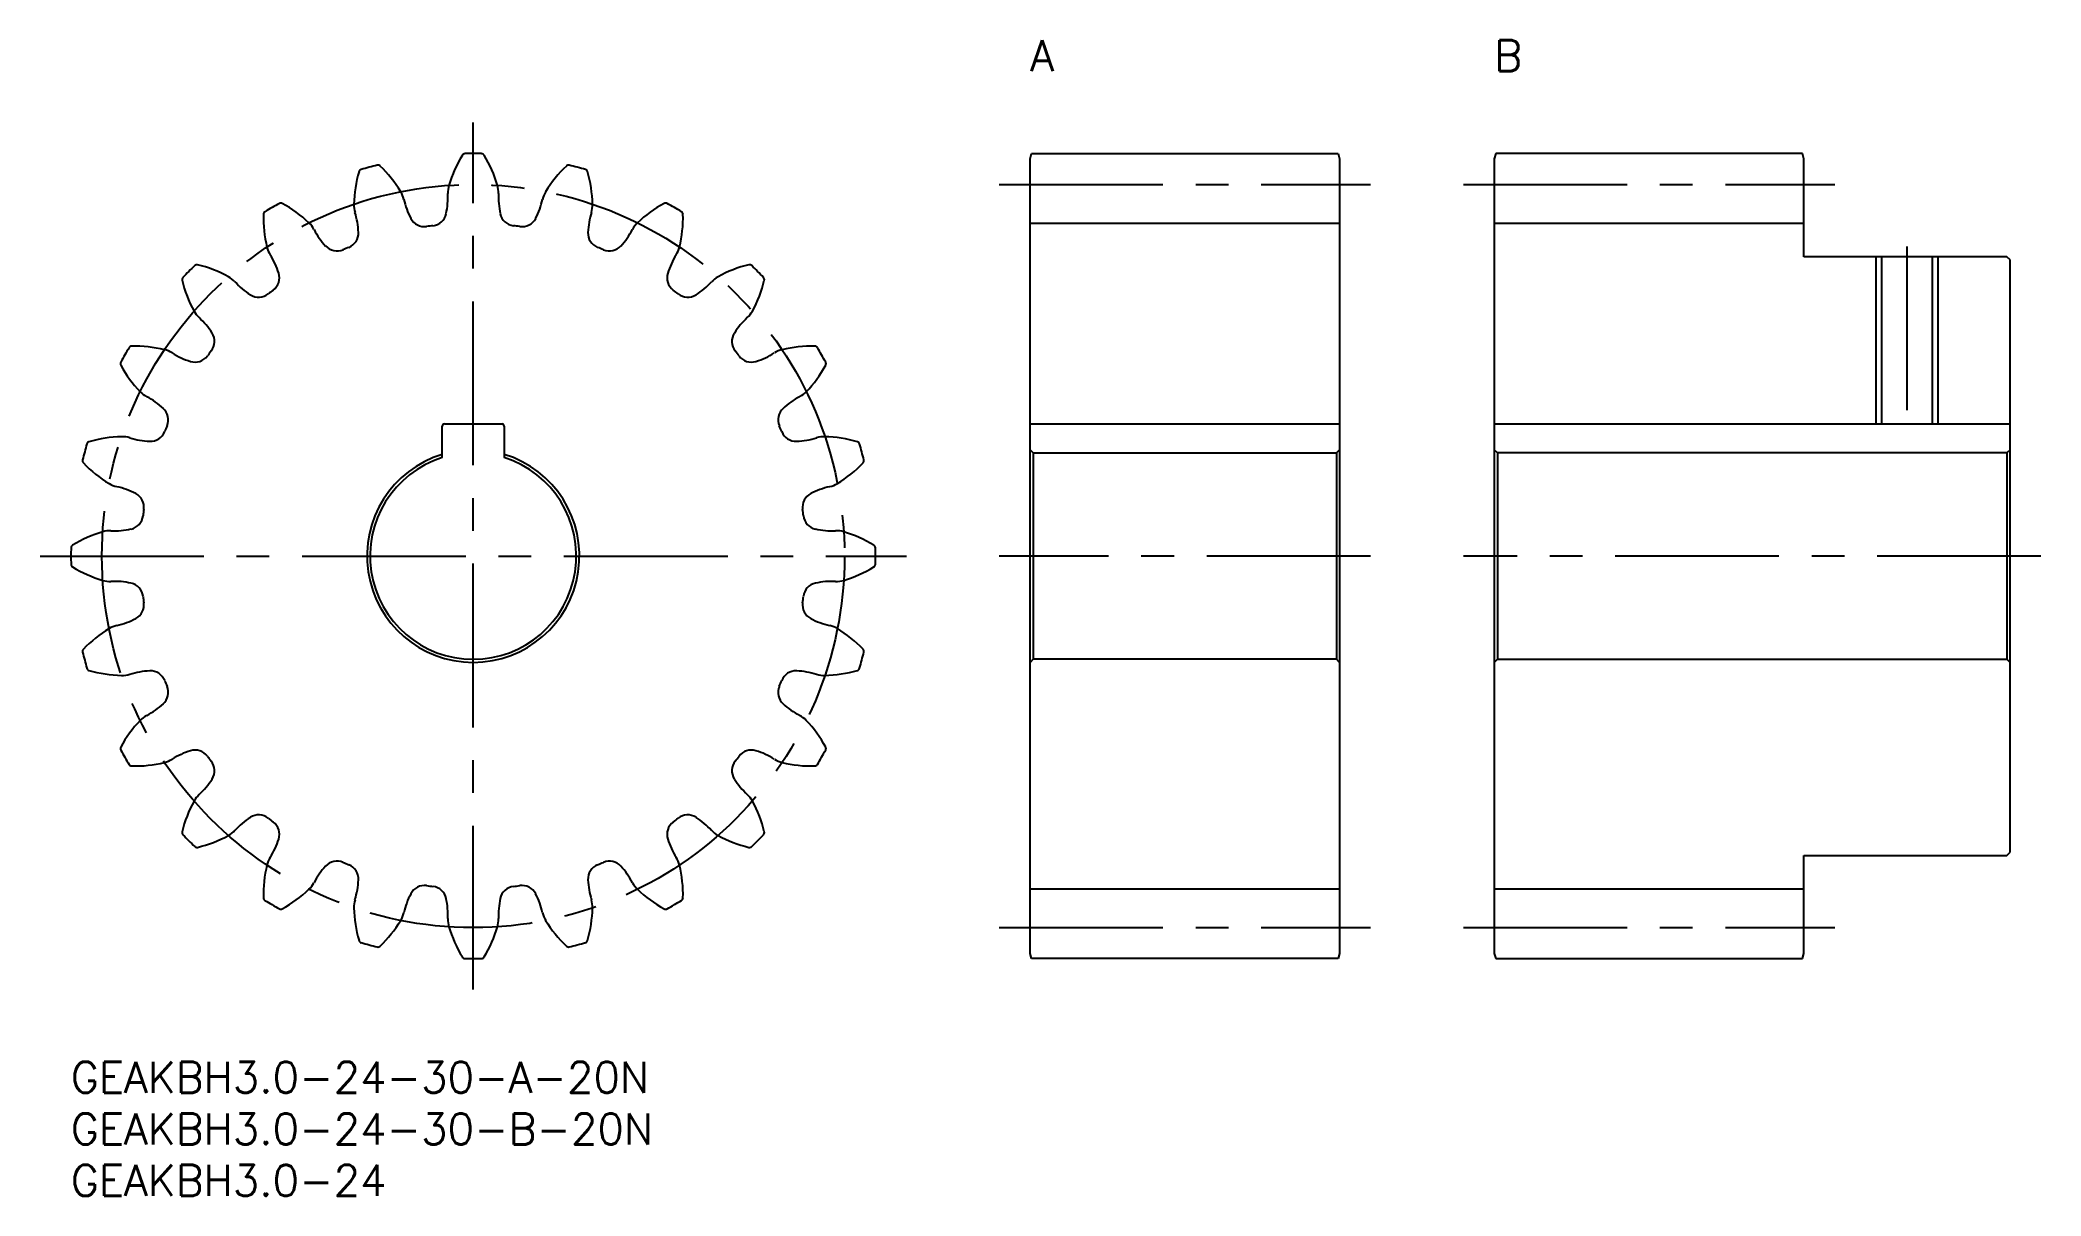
# Model space of a CAD drawing. Extents: x -3 to 191, y -13 to 99.
import ezdxf

# ---------------------------------------------------------------- set-up
doc = ezdxf.new("R2010")
doc.units = 0
doc.header["$LTSCALE"] = 0.5
doc.linetypes.add('CENTER', pattern=[50.8, 31.75, -6.35, 6.35, -6.35])
for name, color, linetype in [('MSM_CENTER', 1, 'CENTER'), ('MSM_CONTINUOUS', 7, 'CONTINUOUS'), ('MSM_NARROW', 5, 'CONTINUOUS'), ('MSM_PART_NUMBER', 7, 'CONTINUOUS')]:
    doc.layers.add(name, color=color, linetype=linetype)
doc.styles.get("Standard").update_dxf_attribs({"font": 'txt.shx', "height": 1, "bigfont": 'bigfont.shx'})

# ---------------------------------------------------------------- blocks, each defined once
blk = doc.blocks.new('*U3')
at = {"layer": 'MSM_PART_NUMBER'}
blk.add_text('GEAKBH3.0-24-30-B-20N', height=3, dxfattribs=at).set_placement((0, -8))
blk = doc.blocks.new('*U4')
at = {"layer": 'MSM_PART_NUMBER'}
blk.add_text('GEAKBH3.0-24-30-A-20N', height=3, dxfattribs=at).set_placement((0, -3))
blk = doc.blocks.new('*U5')
at = {"layer": 'MSM_PART_NUMBER'}
blk.add_text('GEAKBH3.0-24', height=3, dxfattribs=at).set_placement((0, -13))
blk = doc.blocks.new('*U6')
at = {"layer": 'MSM_PART_NUMBER'}
blk.add_text('B', height=3, dxfattribs=at).set_placement((138, 96))
blk = doc.blocks.new('*U7')
at = {"layer": 'MSM_PART_NUMBER'}
blk.add_text('A', height=3, dxfattribs=at).set_placement((93, 96))

msp = doc.modelspace()

# ---------------------------------------------------------------- linework, layer by layer
at = {"layer": 'MSM_CENTER'}
for p, q in [((39, 7), (39, 91)), ((90, 85), (126, 85)), ((135, 85), (171, 85)), ((178, 79), (178, 60.8)), ((-3, 49), (81, 49)), ((126, 49), (90, 49)), ((191, 49), (135, 49)), ((90, 13), (126, 13)), ((135, 13), (171, 13))]:
    msp.add_line(p, q, dxfattribs=at)
msp.add_circle((39, 49), 36, dxfattribs=at)
at = {"layer": 'MSM_CONTINUOUS'}
for p, q in [((93, 87.5), (93.13, 88)), ((93, 10.5), (93, 87.5)), ((93.13, 88), (122.87, 88)), ((122.87, 88), (123, 87.5)), ((123, 87.5), (123, 10.5)), ((138.13, 88), (138, 87.5)), ((138, 87.5), (138, 10.5)), ((167.87, 88), (138.13, 88)), ((168, 87.5), (167.87, 88)), ((168, 78), (168, 87.5)), ((93, 81.25), (123, 81.25)), ((138, 81.25), (168, 81.25)), ((187.7, 78), (168, 78)), ((175.54, 78), (175.54, 61.8)), ((180.46, 78), (180.46, 61.8)), ((188, 77.7), (187.7, 78)), ((188, 20.3), (188, 77.7)), ((36, 58.54), (36, 61.6)), ((36.2, 61.8), (41.8, 61.8)), ((42, 61.6), (42, 58.54)), ((93, 61.8), (123, 61.8)), ((138, 61.8), (188, 61.8)), ((93, 59.3), (93.3, 59)), ((93.3, 59), (93.3, 39)), ((93.3, 59), (122.7, 59)), ((122.7, 59), (123, 59.3)), ((122.7, 59), (122.7, 39)), ((138.3, 59), (138, 59.3)), ((138.3, 59), (138.3, 39)), ((187.7, 59), (138.3, 59)), ((188, 59.3), (187.7, 59)), ((187.7, 59), (187.7, 39)), ((93.3, 39), (93, 38.7)), ((122.7, 39), (93.3, 39)), ((123, 38.7), (122.7, 39)), ((138, 38.7), (138.3, 39)), ((138.3, 39), (187.7, 39)), ((187.7, 39), (188, 38.7)), ((168, 20), (187.7, 20)), ((168, 10.5), (168, 20)), ((187.7, 20), (188, 20.3)), ((93, 16.75), (123, 16.75)), ((138, 16.75), (168, 16.75)), ((93.13, 10), (93, 10.5)), ((122.87, 10), (93.13, 10)), ((123, 10.5), (122.87, 10)), ((138, 10.5), (138.13, 10)), ((138.13, 10), (167.87, 10)), ((167.87, 10), (168, 10.5))]:
    msp.add_line(p, q, dxfattribs=at)
for centre, radius, start, end in [((48.17, 81.56), 12, 148.4225, 163.75), ((38.2, 87.69), 0.3, 91.1867, 148.4225), ((39, 49), 39, 88.8133, 91.1867), ((39.8, 87.69), 0.3, 31.5775, 88.8133), ((29.83, 81.56), 12, 16.25, 31.5775), ((39.43, 82.83), 12, 163.4225, 178.75), ((28.21, 86.17), 0.3, 106.1867, 163.4225), ((39, 49), 39, 103.8132, 106.1867), ((29.76, 86.58), 0.3, 46.5775, 103.8131), ((21.72, 78.08), 12, 31.25, 46.5775), ((56.28, 78.08), 12, 133.4225, 148.75), ((48.24, 86.58), 0.3, 76.1867, 133.4225), ((39, 49), 39, 73.8133, 76.1867), ((49.79, 86.17), 0.3, 16.5775, 73.8133), ((38.57, 82.83), 12, 1.25, 16.5775), ((29.88, 83.04), 2.45, 12.3764, 31.25), ((39.49, 85.14), 7.38, 192.3764, 207.6068), ((29.17, 83.79), 7.38, 347.3932, 2.6236), ((39, 84.24), 2.45, 163.75, 182.6236), ((39, 84.24), 2.45, 357.3764, 16.25), ((48.83, 83.79), 7.38, 177.3764, 192.6068), ((38.51, 85.14), 7.38, 332.3932, 347.6236), ((48.12, 83.04), 2.45, 148.75, 167.6236), ((18.96, 82.11), 0.3, 121.1867, 178.4225), ((30.66, 81.79), 12, 178.4225, 193.75), ((39, 49), 39, 118.8132, 121.1867), ((20.35, 82.91), 0.3, 61.5775, 118.8131), ((14.78, 72.62), 12, 46.25, 61.5775), ((29.88, 83.04), 2.45, 178.75, 197.6236), ((20.5, 80.06), 7.38, 2.3932, 17.6236), ((34.27, 82.42), 1.5, 207.6068, 278.0497), ((34.92, 82.5), 1.5, 276.9503, 347.3932), ((43.08, 82.5), 1.5, 192.6068, 263.0497), ((43.73, 82.42), 1.5, 261.9503, 332.3932), ((57.5, 80.06), 7.38, 162.3764, 177.6068), ((48.12, 83.04), 2.45, 342.3764, 1.25), ((63.22, 72.62), 12, 118.4225, 133.75), ((57.65, 82.91), 0.3, 61.1867, 118.4225), ((39, 49), 39, 58.8133, 61.1867), ((47.34, 81.79), 12, 346.25, 1.5775), ((59.04, 82.11), 0.3, 1.5775, 58.8133), ((21.38, 79.52), 2.45, 27.3764, 46.25), ((30.12, 84.04), 7.38, 207.3764, 222.6068), ((26.38, 80.3), 1.5, 291.9503, 2.3932), ((39, 49), 32.25, 96.9503, 98.0497), ((39, 49), 32.25, 81.9503, 83.0497), ((51.62, 80.3), 1.5, 177.6068, 248.0497), ((47.88, 84.04), 7.38, 317.3932, 332.6236), ((56.62, 79.52), 2.45, 133.75, 152.6236), ((21.38, 79.52), 2.45, 193.75, 212.6236), ((13.1, 74.21), 7.38, 17.3932, 32.6236), ((25.79, 80.06), 1.5, 222.6068, 293.0497), ((39, 49), 32.25, 111.9503, 113.0497), ((39, 49), 32.25, 66.9503, 68.0497), ((52.21, 80.06), 1.5, 246.9503, 317.3932), ((64.9, 74.21), 7.38, 147.3764, 162.6068), ((56.62, 79.52), 2.45, 327.3764, 346.25), ((11.07, 75.79), 0.3, 136.1867, 193.4225), ((22.45, 78.51), 12, 193.4225, 208.75), ((39, 49), 39, 133.8132, 136.1867), ((12.21, 76.93), 0.3, 76.5775, 133.8131), ((9.49, 65.55), 12, 61.25, 76.5775), ((14.08, 73.92), 2.45, 42.3764, 61.25), ((18.71, 75.97), 1.5, 306.9503, 17.3932), ((59.29, 75.97), 1.5, 162.6068, 233.0497), ((63.92, 73.92), 2.45, 118.75, 137.6236), ((68.51, 65.55), 12, 103.4225, 118.75), ((65.79, 76.93), 0.3, 46.1867, 103.4225), ((39, 49), 39, 43.8133, 46.1867), ((55.55, 78.51), 12, 331.25, 346.5775), ((66.93, 75.79), 0.3, 346.5775, 43.8133), ((21.35, 80.55), 7.38, 222.3764, 237.6068), ((18.2, 75.58), 1.5, 237.6068, 308.0497), ((39, 49), 32.25, 126.9503, 128.0497), ((39, 49), 32.25, 51.9503, 53.0497), ((59.8, 75.58), 1.5, 231.9503, 302.3932), ((56.65, 80.55), 7.38, 302.3932, 317.6236), ((14.08, 73.92), 2.45, 208.75, 227.6236), ((7.45, 66.65), 7.38, 32.3932, 47.6236), ((70.55, 66.65), 7.38, 132.3764, 147.6068), ((63.92, 73.92), 2.45, 312.3764, 331.25), ((12.42, 69.8), 1.5, 321.9503, 32.3932), ((65.58, 69.8), 1.5, 147.6068, 218.0497), ((39, 49), 39, 148.8132, 151.1867), ((5.89, 69.04), 0.3, 91.5775, 148.8131), ((6.21, 57.34), 12, 76.25, 91.5775), ((8.48, 66.62), 2.45, 57.3764, 76.25), ((13.79, 74.9), 7.38, 237.3764, 252.6068), ((12.03, 69.29), 1.5, 252.6068, 323.0497), ((39, 49), 32.25, 141.9503, 143.0497), ((39, 49), 32.25, 36.9503, 38.0497), ((65.97, 69.29), 1.5, 216.9503, 287.3932), ((64.21, 74.9), 7.38, 287.3932, 302.6236), ((69.52, 66.62), 2.45, 103.75, 122.6236), ((71.79, 57.34), 12, 88.4225, 103.75), ((72.11, 69.04), 0.3, 31.1867, 88.4225), ((39, 49), 39, 28.8133, 31.1867), ((5.09, 67.65), 0.3, 151.1867, 208.4225), ((15.38, 73.22), 12, 208.4225, 223.75), ((62.62, 73.22), 12, 316.25, 331.5775), ((72.91, 67.65), 0.3, 331.5775, 28.8133), ((8.48, 66.62), 2.45, 223.75, 242.6236), ((3.96, 57.88), 7.38, 47.3932, 62.6236), ((74.04, 57.88), 7.38, 117.3764, 132.6068), ((69.52, 66.62), 2.45, 297.3764, 316.25), ((7.94, 62.21), 1.5, 336.9503, 47.3932), ((70.06, 62.21), 1.5, 132.6068, 203.0497), ((5.17, 48.57), 12, 91.25, 106.5775), ((4.96, 58.12), 2.45, 72.3764, 91.25), ((7.94, 67.5), 7.38, 252.3764, 267.6068), ((7.7, 61.62), 1.5, 267.6068, 338.0497), ((39, 49), 32.25, 156.9503, 158.0497), ((36.2, 61.6), 0.2, 90, 180), ((41.8, 61.6), 0.2, 0, 90), ((39, 49), 32.25, 21.9503, 23.0497), ((70.3, 61.62), 1.5, 201.9503, 272.3932), ((70.06, 67.5), 7.38, 272.3932, 287.6236), ((73.04, 58.12), 2.45, 88.75, 107.6236), ((72.83, 48.57), 12, 73.4225, 88.75), ((1.42, 58.24), 0.3, 166.1867, 223.4225), ((39, 49), 39, 163.8132, 166.1867), ((1.83, 59.79), 0.3, 106.5775, 163.8131), ((39, 49), 10.3, 106.9335, 73.0665), ((39, 49), 10, 107.4576, 72.5424), ((76.17, 59.79), 0.3, 16.1867, 73.4225), ((39, 49), 39, 13.8133, 16.1867), ((76.58, 58.24), 0.3, 316.5775, 13.8133), ((9.92, 66.28), 12, 223.4225, 238.75), ((68.08, 66.28), 12, 301.25, 316.5775), ((4.96, 58.12), 2.45, 238.75, 257.6236), ((2.86, 48.51), 7.38, 62.3932, 77.6236), ((5.58, 53.73), 1.5, 351.9503, 62.3932), ((72.42, 53.73), 1.5, 117.6068, 188.0497), ((75.14, 48.51), 7.38, 102.3764, 117.6068), ((73.04, 58.12), 2.45, 282.3764, 301.25), ((5.5, 53.08), 1.5, 282.6068, 353.0497), ((39, 49), 32.25, 171.9503, 173.0497), ((39, 49), 32.25, 6.9503, 8.0497), ((72.5, 53.08), 1.5, 186.9503, 257.3932), ((6.44, 39.83), 12, 106.25, 121.5775), ((3.76, 49), 2.45, 87.3764, 106.25), ((4.21, 58.83), 7.38, 267.3764, 282.6068), ((73.79, 58.83), 7.38, 257.3932, 272.6236), ((74.24, 49), 2.45, 73.75, 92.6236), ((71.56, 39.83), 12, 58.4225, 73.75), ((39, 49), 39, 178.8132, 181.1867), ((0.31, 49.8), 0.3, 121.5775, 178.8131), ((77.69, 49.8), 0.3, 1.1867, 58.4225), ((39, 49), 39, 358.8133, 1.1867), ((0.31, 48.2), 0.3, 181.1867, 238.4225), ((6.44, 58.17), 12, 238.4225, 253.75), ((3.76, 49), 2.45, 253.75, 272.6236), ((74.24, 49), 2.45, 267.3764, 286.25), ((71.56, 58.17), 12, 286.25, 301.5775), ((77.69, 48.2), 0.3, 301.5775, 358.8133), ((4.21, 39.17), 7.38, 77.3932, 92.6236), ((5.5, 44.92), 1.5, 6.9503, 77.3932), ((39, 49), 32.25, 186.9503, 188.0497), ((39, 49), 32.25, 351.9503, 353.0497), ((72.5, 44.92), 1.5, 102.6068, 173.0497), ((73.79, 39.17), 7.38, 87.3764, 102.6068), ((2.86, 49.49), 7.38, 282.3764, 297.6068), ((5.58, 44.27), 1.5, 297.6068, 8.0497), ((72.42, 44.27), 1.5, 171.9503, 242.3932), ((75.14, 49.49), 7.38, 242.3932, 257.6236), ((9.92, 31.72), 12, 121.25, 136.5775), ((4.96, 39.88), 2.45, 102.3764, 121.25), ((73.04, 39.88), 2.45, 58.75, 77.6236), ((68.08, 31.72), 12, 43.4225, 58.75), ((1.42, 39.76), 0.3, 136.5775, 193.8131), ((39, 49), 39, 193.8132, 196.1867), ((39, 49), 39, 343.8133, 346.1867), ((76.58, 39.76), 0.3, 346.1867, 43.4225), ((1.83, 38.21), 0.3, 196.1867, 253.4225), ((5.17, 49.43), 12, 253.4225, 268.75), ((4.96, 39.88), 2.45, 268.75, 287.6236), ((7.94, 30.5), 7.38, 92.3932, 107.6236), ((7.7, 36.38), 1.5, 21.9503, 92.3932), ((39, 49), 32.25, 201.9503, 203.0497), ((39, 49), 32.25, 336.9503, 338.0497), ((70.3, 36.38), 1.5, 87.6068, 158.0497), ((70.06, 30.5), 7.38, 72.3764, 87.6068), ((73.04, 39.88), 2.45, 252.3764, 271.25), ((72.83, 49.43), 12, 271.25, 286.5775), ((76.17, 38.21), 0.3, 286.5775, 343.8133), ((7.94, 35.79), 1.5, 312.6068, 23.0497), ((70.06, 35.79), 1.5, 156.9503, 227.3932), ((15.38, 24.78), 12, 136.25, 151.5775), ((8.48, 31.38), 2.45, 117.3764, 136.25), ((3.96, 40.12), 7.38, 297.3764, 312.6068), ((74.04, 40.12), 7.38, 227.3932, 242.6236), ((69.52, 31.38), 2.45, 43.75, 62.6236), ((62.62, 24.78), 12, 28.4225, 43.75), ((5.09, 30.35), 0.3, 151.5775, 208.8133), ((39, 49), 39, 208.8133, 211.1867), ((8.48, 31.38), 2.45, 283.75, 302.6236), ((13.79, 23.1), 7.38, 107.3932, 122.6236), ((12.03, 28.71), 1.5, 36.9503, 107.3932), ((39, 49), 32.25, 216.9503, 218.0497), ((12.42, 28.2), 1.5, 327.6068, 38.0497), ((65.58, 28.2), 1.5, 141.9503, 212.3932), ((39, 49), 32.25, 321.9503, 323.0497), ((65.97, 28.71), 1.5, 72.6068, 143.0497), ((64.21, 23.1), 7.38, 57.3764, 72.6068), ((69.52, 31.38), 2.45, 237.3764, 256.25), ((39, 49), 39, 328.8133, 331.1867), ((72.91, 30.35), 0.3, 331.1867, 28.4225), ((5.89, 28.96), 0.3, 211.1867, 268.4225), ((6.21, 40.66), 12, 268.4225, 283.75), ((7.45, 31.35), 7.38, 312.3764, 327.6068), ((70.55, 31.35), 7.38, 212.3932, 227.6236), ((71.79, 40.66), 12, 256.25, 271.5775), ((72.11, 28.96), 0.3, 271.5775, 328.8133), ((22.45, 19.49), 12, 151.25, 166.5775), ((14.08, 24.08), 2.45, 132.3764, 151.25), ((63.92, 24.08), 2.45, 28.75, 47.6236), ((55.55, 19.49), 12, 13.4225, 28.75), ((21.35, 17.45), 7.38, 122.3932, 137.6236), ((18.2, 22.42), 1.5, 51.9503, 122.3932), ((39, 49), 32.25, 231.9503, 233.0497), ((39, 49), 32.25, 306.9503, 308.0497), ((59.8, 22.42), 1.5, 57.6068, 128.0497), ((56.65, 17.45), 7.38, 42.3764, 57.6068), ((11.07, 22.21), 0.3, 166.5775, 223.8133), ((39, 49), 39, 223.8133, 226.1867), ((9.49, 32.45), 12, 283.4225, 298.75), ((14.08, 24.08), 2.45, 298.75, 317.6236), ((13.1, 23.79), 7.38, 327.3764, 342.6068), ((18.71, 22.03), 1.5, 342.6068, 53.0497), ((59.29, 22.03), 1.5, 126.9503, 197.3932), ((64.9, 23.79), 7.38, 197.3932, 212.6236), ((63.92, 24.08), 2.45, 222.3764, 241.25), ((68.51, 32.45), 12, 241.25, 256.5775), ((39, 49), 39, 313.8133, 316.1867), ((66.93, 22.21), 0.3, 316.1867, 13.4225), ((12.21, 21.07), 0.3, 226.1867, 283.4225), ((21.38, 18.48), 2.45, 147.3764, 166.25), ((25.79, 17.94), 1.5, 66.9503, 137.3932), ((52.21, 17.94), 1.5, 42.6068, 113.0497), ((56.62, 18.48), 2.45, 13.75, 32.6236), ((65.79, 21.07), 0.3, 256.5775, 313.8133), ((30.66, 16.21), 12, 166.25, 181.5775), ((30.12, 13.96), 7.38, 137.3932, 152.6236), ((39, 49), 32.25, 246.9503, 248.0497), ((26.38, 17.7), 1.5, 357.6068, 68.0497), ((20.5, 17.94), 7.38, 342.3764, 357.6068), ((51.62, 17.7), 1.5, 111.9503, 182.3932), ((57.5, 17.94), 7.38, 182.3932, 197.6236), ((39, 49), 32.25, 291.9503, 293.0497), ((47.88, 13.96), 7.38, 27.3764, 42.6068), ((47.34, 16.21), 12, 358.4225, 13.75), ((18.96, 15.89), 0.3, 181.5775, 238.8133), ((39, 49), 39, 238.8133, 241.1867), ((14.78, 25.38), 12, 298.4225, 313.75), ((21.38, 18.48), 2.45, 313.75, 332.6236), ((29.88, 14.96), 2.45, 162.3764, 181.25), ((39.49, 12.86), 7.38, 152.3932, 167.6236), ((34.27, 15.58), 1.5, 81.9503, 152.3932), ((39, 49), 32.25, 261.9503, 263.0497), ((34.92, 15.5), 1.5, 12.6068, 83.0497), ((29.17, 14.21), 7.38, 357.3764, 12.6068), ((48.83, 14.21), 7.38, 167.3932, 182.6236), ((43.08, 15.5), 1.5, 96.9503, 167.3932), ((39, 49), 32.25, 276.9503, 278.0497), ((43.73, 15.58), 1.5, 27.6068, 98.0497), ((38.51, 12.86), 7.38, 12.3764, 27.6068), ((48.12, 14.96), 2.45, 358.75, 17.6236), ((56.62, 18.48), 2.45, 207.3764, 226.25), ((63.22, 25.38), 12, 226.25, 241.5775), ((39, 49), 39, 298.8133, 301.1867), ((59.04, 15.89), 0.3, 301.1867, 358.4225), ((20.35, 15.09), 0.3, 241.1867, 298.4225), ((39.43, 15.17), 12, 181.25, 196.5775), ((21.72, 19.92), 12, 313.4225, 328.75), ((29.88, 14.96), 2.45, 328.75, 347.6236), ((39, 13.76), 2.45, 177.3764, 196.25), ((39, 13.76), 2.45, 343.75, 2.6236), ((48.12, 14.96), 2.45, 192.3764, 211.25), ((56.28, 19.92), 12, 211.25, 226.5775), ((38.57, 15.17), 12, 343.4225, 358.75), ((57.65, 15.09), 0.3, 241.5775, 298.8133), ((28.21, 11.83), 0.3, 196.5775, 253.8133), ((48.17, 16.44), 12, 196.25, 211.5775), ((29.83, 16.44), 12, 328.4225, 343.75), ((49.79, 11.83), 0.3, 286.1867, 343.4225), ((39, 49), 39, 253.8133, 256.1867), ((29.76, 11.42), 0.3, 256.1867, 313.4225), ((38.2, 10.31), 0.3, 211.5775, 268.8133), ((39, 49), 39, 268.8133, 271.1867), ((39.8, 10.31), 0.3, 271.1867, 328.4225), ((48.24, 11.42), 0.3, 226.5775, 283.8133), ((39, 49), 39, 283.8133, 286.1867)]:
    msp.add_arc(centre, radius, start, end, dxfattribs=at)
at = {"layer": 'MSM_NARROW'}
for p, q in [((175, 78), (175, 61.8)), ((181, 78), (181, 61.8))]:
    msp.add_line(p, q, dxfattribs=at)

# ---------------------------------------------------------------- block references
at = {"layer": 'MSM_CONTINUOUS'}
for name in ['*U7', '*U6', '*U4', '*U3', '*U5']:
    msp.add_blockref(name, (0, 0), dxfattribs=at)

doc.saveas('drawing.dxf')
